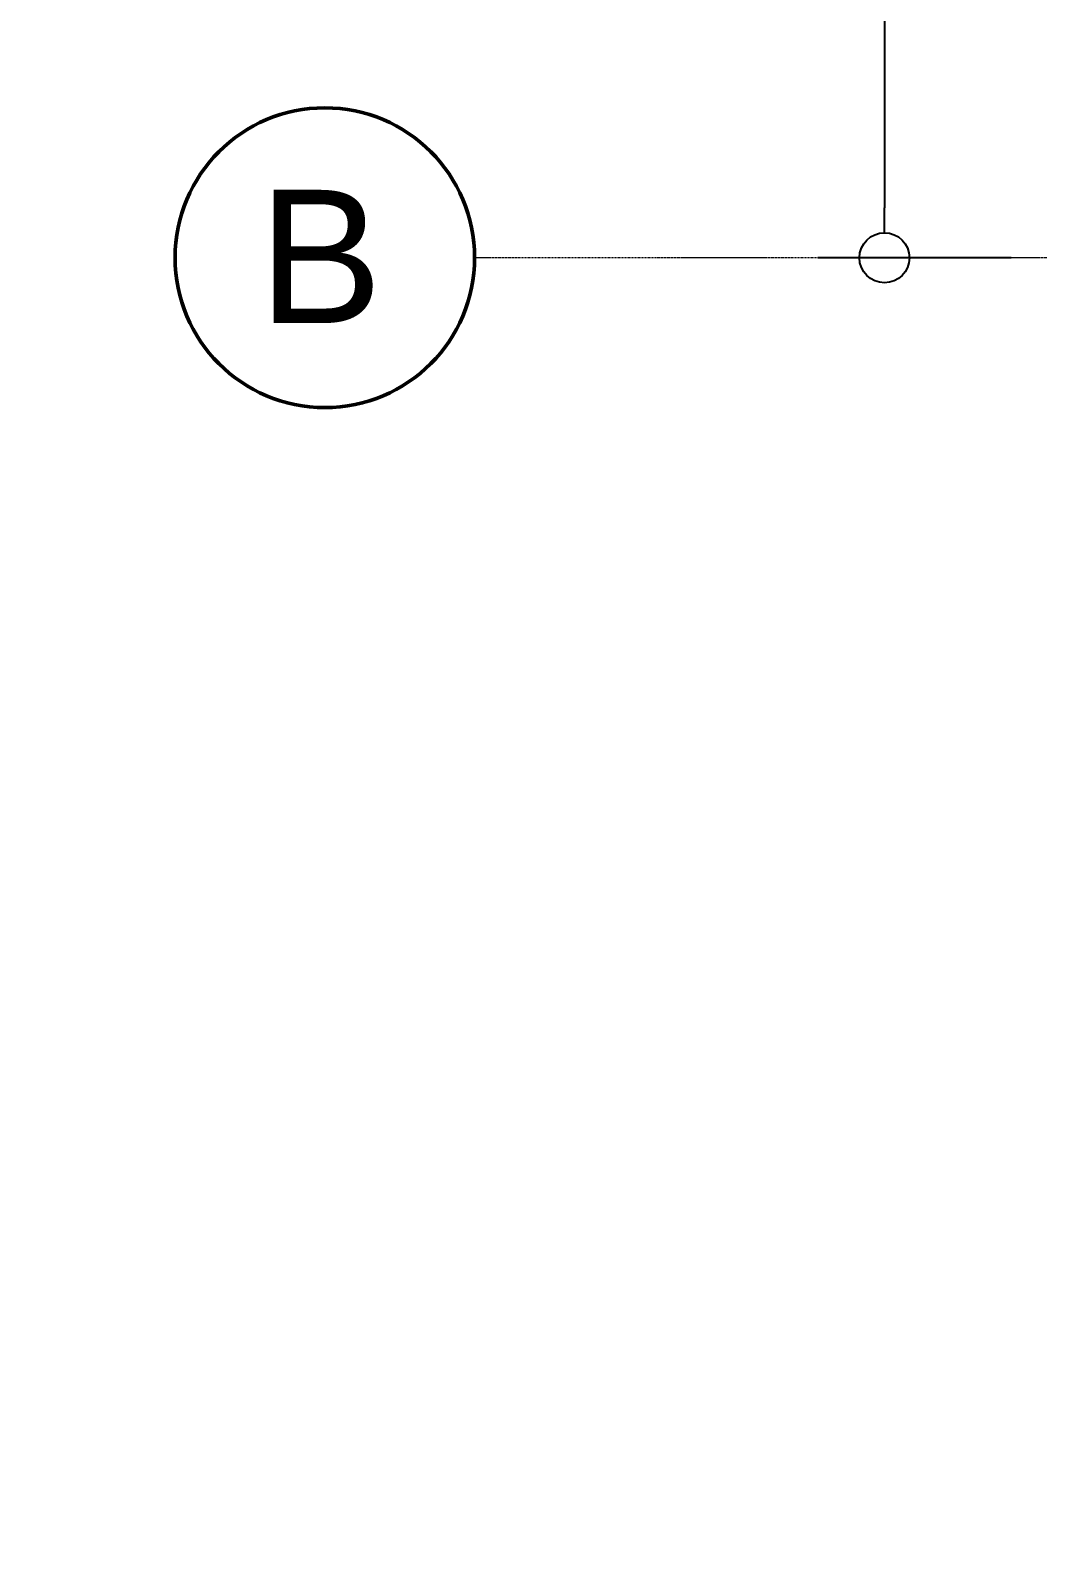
# Model space of a CAD drawing. Header units: millimetres. Extents: x -678720 to -601931, y -306 to 39239.
# Drawn here: x -678720 to -675694, y -306 to 4262 of the extents above; entities that cross this region are included whole.
import ezdxf
from ezdxf.xclip import XClip

# ---------------------------------------------------------------- set-up
doc = ezdxf.new("R2010")
doc.units = ezdxf.units.MM
doc.header["$XCLIPFRAME"] = 0
doc.linetypes.add('DPA_Grid _ Level 100', pattern=[10, 5.5, -1.6, 1.3, -1.6])
for name, color, linetype, lineweight in [('A-ANNO-DIMS', 1, 'Continuous', 9), ('S-GRID', 251, 'Continuous', 9), ('S-GRID-IDEN', 3, 'Continuous', 50)]:
    doc.layers.add(name, color=color, linetype=linetype, lineweight=lineweight)
doc.layers.add('A11_ALU.SOLID SHEET', color=2, linetype='Continuous')
doc.styles.add('Arial', font='arial.ttf', dxfattribs={"height": 400})
doc.styles.add('Arial_2', font='arial.ttf', dxfattribs={"height": 300})
doc.dimstyles.new('DPA-DIM-3_0_C-C', dxfattribs={"dimscale": 304.8, "dimtxt": 306.07782, "dimasz": 0.492126, "dimexe": 0.656168, "dimexo": 0.0625, "dimgap": 0.164042, "dimtad": 1, "dimdec": 0, "dimzin": 0, "dimdsep": 46, "dimtxsty": 'Arial_2', "dimblk1": 'DOTBLANK', "dimblk2": 'DOTBLANK', "dimsah": 1, "dimcen": 0.09, "dimdle": 0.656168, "dimadec": 8, "dimazin": 0, "dimtfac": 1, "dimtdec": 4, "dimtix": 1, "dimtmove": 0, "dimatfit": 3, "dimfxl": 1.312336, "dimfxlon": 1, "dimtvp": 1, "dimtolj": 1, "dimtzin": 0, "dimarcsym": 2})

# ---------------------------------------------------------------- blocks, each defined once
blk = doc.blocks.new('*U964')
blk.add_lwpolyline([(21173.4, -580), (28210, -580), (28210, -6850), (45954.2, -6850), (45954.2, 600), (82995.1, 600), (83086.5, 650), (90052, 650), (90392, 990), (103159.2, 990), (103159.2, 4990), (21173.4, 4990), (21173.4, 3485.5), (21203.4, 3485.5), (21203.4, 925.5), (21173.4, 925.5), (21173.4, -580)])
blk = doc.blocks.new('Grid - 100 Scale-2291345-4234-01 ENLARGED MULTI-PURPOSE LEVEL - REFLECTED CEILING PLAN - SHEET 5')
at = {"layer": 'S-GRID-IDEN'}
blk.add_circle((0, 0), 4.5, dxfattribs=at)
blk = doc.blocks.new('_DotBlank')
at = {"color": 0, "linetype": 'ByBlock', "lineweight": -2}
blk.add_line((-0.5, 0), (-1, 0), dxfattribs=at)
blk.add_circle((0, 0), 0.5, dxfattribs=at)
blk = doc.blocks.new('*D1622')
at = {"layer": 'A-ANNO-DIMS', "color": 0, "lineweight": -2, "transparency": 16777216}
for p, q in [((-42756, 2915), (-43336.9, 2915)), ((-43136.9, 2765), (-43136.9, -5550)), ((-42756, -5700), (-43336.9, -5700))]:
    blk.add_line(p, q, dxfattribs=at)
at = {"layer": 'Defpoints', "color": 0, "transparency": 16777216}
for p in [(-42736.9, 2915), (-43136.9, -5700), (-42736.9, -5700)]:
    blk.add_point(p, dxfattribs=at)
at = {"layer": 'A-ANNO-DIMS', "color": 0, "lineweight": -2, "transparency": 16777216, "xscale": 150, "yscale": 150, "zscale": 150}
for p, rotation in [((-43136.9, 2915), 90), ((-43136.9, -5700), 270)]:
    blk.add_blockref('_DotBlank', p, dxfattribs=dict(at, rotation=rotation))
at = {"layer": 'A-ANNO-DIMS', "color": 0, "transparency": 16777216, "insert": (-43340.1, -1392.5), "char_height": 300, "width": 1107.531, "attachment_point": 5, "rotation": 90, "style": 'Arial_2'}
blk.add_mtext('\\A1;8615', dxfattribs=at)
blk = doc.blocks.new('*U1546')
at = {"layer": 'S-GRID-IDEN', "xscale": 99.99999999999993, "yscale": 99.99999999999993, "zscale": 99.99999999999993, "rotation": 89.9999999999998}
blk.add_blockref('Grid - 100 Scale-2291345-4234-01 ENLARGED MULTI-PURPOSE LEVEL - REFLECTED CEILING PLAN - SHEET 5', (-44817.8, -5700), dxfattribs=at)
at = {"layer": 'S-GRID-IDEN', "lineweight": 9, "insert": (-45017.5, -5496.1), "char_height": 400, "width": 456.962, "attachment_point": 1, "style": 'Arial'}
blk.add_mtext('B', dxfattribs=at)
at = {"layer": 'A-ANNO-DIMS'}
dim = blk.add_linear_dim(base=(-43136.9, -5700), p1=(-42736.9, 2915), p2=(-42736.9, -5700), angle=90, dimstyle='DPA-DIM-3_0_C-C', override={"dimpost": '<>', "dimfxl": 8614.999996}, dxfattribs=at)
dim.commit()
dim.dimension.update_dxf_attribs({"geometry": '*D1622', "text_midpoint": (-43340.1, -1392.5)})

msp = doc.modelspace()

# ---------------------------------------------------------------- block references
at = {"layer": 'A11_ALU.SOLID SHEET'}
ref = msp.add_blockref('*U964', (-744682.4, 3579), dxfattribs=at)
XClip(ref).set_block_clipping_path([(69798.6834257276, -3885.5002684942), (120965.0023936313, 33679.9972602262)])

# ---------------------------------------------------------------- next in the draw order: linework, layer by layer
at = {"layer": 'S-GRID', "linetype": 'DPA_Grid _ Level 100'}
msp.add_line((-607379, 3579), (-677385.1, 3579), dxfattribs=at)

# ---------------------------------------------------------------- next in the draw order: block references
msp.add_blockref('*U1546', (-633017.4, 9279))

doc.saveas('drawing.dxf')
